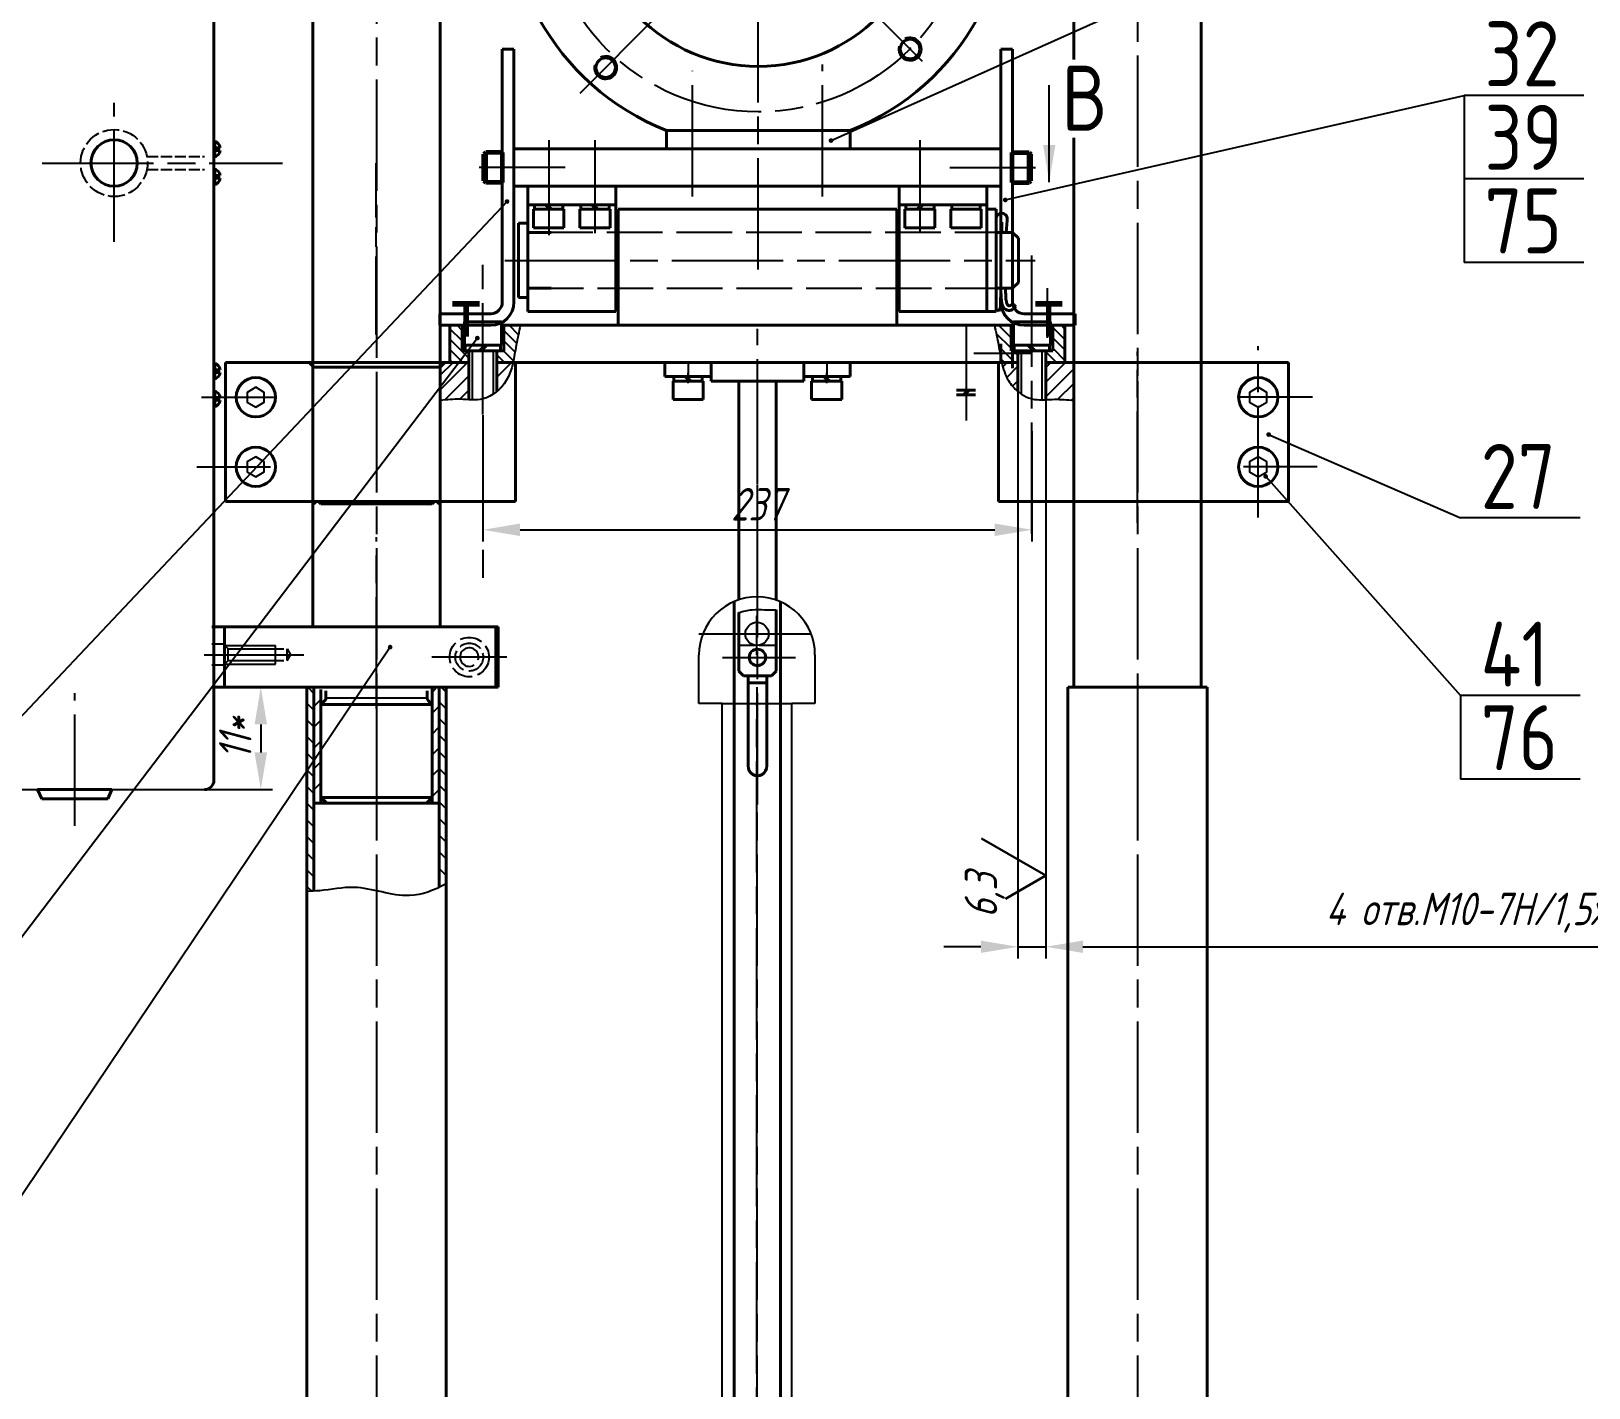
# Model space of a CAD drawing. Header units: millimetres. Extents: x -80 to 1055, y -404 to 589.
# Drawn here: x 580.4 to 748.3, y 294.5 to 440.7 of the extents above; entities that cross this region are included whole.
import ezdxf

# ---------------------------------------------------------------- set-up
doc = ezdxf.new("R2010")
doc.units = ezdxf.units.MM
for name, pattern in [('AM_ISO02W050', [7.5, 6, -1.5]), ('AM_ISO08W050', [18, 12, -1.5, 3, -1.5]), ('CENTER2', [28.575, 19.05, -3.175, 3.175, -3.175]), ('GOST4', [24, 20, -1.5, 1, -1.5])]:
    doc.linetypes.add(name, pattern=pattern)
doc.layers.add('AM_7', color=5, linetype='AM_ISO08W050', lineweight=25)
doc.layers.add('ASHADE', color=7, linetype='Continuous', lineweight=40)
for name, color, linetype in [('RAZM', 5, 'Continuous'), ('TIN', 164, 'Continuous'), ('Пунктир', 1, 'AM_ISO02W050'), ('Слой4', 94, 'CENTER2')]:
    doc.layers.add(name, color=color, linetype=linetype)
doc.styles.add('ROMANC', font='romanc.shx', dxfattribs={"width": 0.75, "oblique": 15})
doc.styles.get("Standard").update_dxf_attribs({"font": 'romanc.shx', "width": 0.8})
doc.dimstyles.new('Standard$0', dxfattribs={"dimscale": 0, "dimtxt": 3.5, "dimasz": 4, "dimexe": 1.25, "dimexo": 0, "dimgap": 1, "dimtad": 1, "dimdec": 1, "dimdsep": 46, "dimlunit": 6, "dimtxsty": 'ROMANC', "dimcen": 2.5, "dimadec": 0, "dimazin": 0, "dimtfac": 1, "dimtdec": 1, "dimtmove": 0, "dimatfit": 0, "dimfxl": 1, "dimtolj": 1, "dimtzin": 0, "dimarcsym": 0})
doc.dimstyles.new('Масш.0.25', dxfattribs={"dimtxt": 3.5, "dimasz": 4, "dimexe": 1.25, "dimexo": 0.0625, "dimgap": 1, "dimtad": 1, "dimdec": 0, "dimlfac": 4, "dimzin": 0, "dimdsep": 46, "dimtxsty": 'ROMANC', "dimcen": -0.09, "dimadec": 0, "dimazin": 0, "dimtfac": 1, "dimtdec": 0, "dimtmove": 0, "dimatfit": 3, "dimfxl": 1, "dimtolj": 1, "dimtzin": 0, "dimarcsym": 0})
doc.dimstyles.new('Масш.0.5', dxfattribs={"dimtxt": 3.5, "dimasz": 4, "dimexe": 1.25, "dimexo": 0.0625, "dimgap": 1, "dimtad": 1, "dimtoh": 1, "dimdec": 0, "dimlfac": 2, "dimzin": 0, "dimdsep": 46, "dimtxsty": 'ROMANC', "dimcen": -0.09, "dimadec": 1, "dimazin": 0, "dimtfac": 1, "dimtdec": 0, "dimtmove": 0, "dimatfit": 3, "dimfxl": 1, "dimtolj": 1, "dimtzin": 0, "dimarcsym": 0})
pattern_1 = [(45, (-23046.2456, 2746.8481), (-1.12253202, 1.12253202), [])]
pattern_2 = [(135, (-15231.95534, -3895.6671), (-0.561266008, -0.561266008), [])]
pattern_3 = [(225, (-15231.9553, -3895.6671), (0.78577241, -0.78577241), [])]

# ---------------------------------------------------------------- blocks, each defined once
blk = doc.blocks.new('*D22')
at = {"layer": 'Defpoints', "color": 0}
for p in [(706.13, 509.01), (765.16, 159.73), (783.53, 159.73)]:
    blk.add_point(p, dxfattribs=at)
at = {"layer": 'TIN', "color": 0, "lineweight": -2}
for p, q in [((706.19, 509.01), (784.78, 509.01)), ((783.53, 505.01), (783.53, 163.73)), ((765.22, 159.73), (784.78, 159.73))]:
    blk.add_line(p, q, dxfattribs=at)
at = {"layer": 'TIN', "color": 0}
for points in [[(782.86, 505.01), (784.19, 505.01), (783.53, 509.01)], [(782.86, 163.73), (784.19, 163.73), (783.53, 159.73)]]:
    blk.add_solid(points, dxfattribs=at)
at = {"layer": 'TIN', "color": 0, "insert": (780.78, 334.37), "char_height": 3.5, "attachment_point": 5, "rotation": 90, "style": 'ROMANC'}
blk.add_mtext('\\A1;1397{\\fTahoma|b0|i0|c0|p32;*}', dxfattribs=at)
blk = doc.blocks.new('*D23')
at = {"layer": 'Defpoints', "color": 0}
for p in [(661.29, 555.64), (801.23, 555.64), (765.16, 159.73)]:
    blk.add_point(p, dxfattribs=at)
at = {"layer": 'TIN', "color": 0, "lineweight": -2}
for p, q in [((661.35, 555.64), (802.48, 555.64)), ((801.23, 163.73), (801.23, 551.64)), ((765.22, 159.73), (802.48, 159.73))]:
    blk.add_line(p, q, dxfattribs=at)
at = {"layer": 'TIN', "color": 0}
for points in [[(800.56, 551.64), (801.89, 551.64), (801.23, 555.64)], [(800.56, 163.73), (801.89, 163.73), (801.23, 159.73)]]:
    blk.add_solid(points, dxfattribs=at)
at = {"layer": 'TIN', "color": 0, "insert": (798.48, 357.68), "char_height": 3.5, "attachment_point": 5, "rotation": 90, "style": 'ROMANC'}
blk.add_mtext('\\A1;1584{\\fTahoma|b0|i0|c0|p32;*}', dxfattribs=at)
blk = doc.blocks.new('*D31')
at = {"layer": 'Defpoints', "color": 0}
for p in [(686.75, 401.88), (689.75, 400.99), (686.75, 342.05)]:
    blk.add_point(p, dxfattribs=at)
at = {"layer": 'TIN', "color": 0, "lineweight": -2}
for p, q in [((686.75, 401.82), (686.75, 340.8)), ((689.75, 400.93), (689.75, 340.8)), ((682.75, 342.05), (678.75, 342.05)), ((686.75, 342.05), (689.75, 342.05)), ((693.75, 342.05), (762.8, 342.05))]:
    blk.add_line(p, q, dxfattribs=at)
at = {"layer": 'TIN', "color": 0}
for points in [[(682.75, 342.72), (682.75, 341.39), (686.75, 342.05)], [(693.75, 342.72), (693.75, 341.39), (689.75, 342.05)]]:
    blk.add_solid(points, dxfattribs=at)
at = {"layer": 'TIN', "color": 0, "insert": (737.76, 345.72), "char_height": 3.5, "attachment_point": 5, "style": 'ROMANC'}
blk.add_mtext('\\A1;4 отв.М10-7Н/1,5х45%%d', dxfattribs=at)
blk = doc.blocks.new('*D374')
at = {"layer": 'Defpoints', "color": 0}
for p in [(600.08, 370.01), (597.86, 358.99), (605.14, 358.99)]:
    blk.add_point(p, dxfattribs=at)
at = {"layer": 'TIN', "color": 0, "lineweight": -2}
for p, q in [((600.08, 370.01), (606.39, 370.01)), ((605.14, 366.01), (605.14, 362.99)), ((597.86, 358.99), (606.39, 358.99))]:
    blk.add_line(p, q, dxfattribs=at)
at = {"layer": 'TIN', "color": 0}
for points in [[(604.47, 366.01), (605.81, 366.01), (605.14, 370.01)], [(604.47, 362.99), (605.81, 362.99), (605.14, 358.99)]]:
    blk.add_solid(points, dxfattribs=at)
at = {"layer": 'TIN', "color": 0, "insert": (602.39, 364.5), "char_height": 3.5, "attachment_point": 5, "rotation": 90, "style": 'ROMANC'}
blk.add_mtext('\\A1;11*', dxfattribs=at)
blk = doc.blocks.new('*D449')
at = {"layer": 'Defpoints', "color": 0}
for p in [(629.08, 399.39), (688.25, 397.68), (688.25, 386.98)]:
    blk.add_point(p, dxfattribs=at)
at = {"layer": 'TIN', "color": 0, "lineweight": -2}
for p, q in [((629.08, 399.33), (629.08, 385.73)), ((688.25, 397.62), (688.25, 385.73)), ((633.08, 386.98), (684.25, 386.98))]:
    blk.add_line(p, q, dxfattribs=at)
at = {"layer": 'TIN', "color": 0}
for points in [[(633.08, 387.65), (633.08, 386.31), (629.08, 386.98)], [(684.25, 387.65), (684.25, 386.31), (688.25, 386.98)]]:
    blk.add_solid(points, dxfattribs=at)
at = {"layer": 'TIN', "color": 0, "insert": (658.67, 389.73), "char_height": 3.5, "attachment_point": 5, "style": 'ROMANC'}
blk.add_mtext('\\A1;237', dxfattribs=at)

msp = doc.modelspace()

# ---------------------------------------------------------------- hatches: boundary and pattern name
at = {"layer": 'TIN'}
h = msp.add_hatch(dxfattribs=at)
h.set_pattern_fill('ANSI31', color=256, scale=0.25, angle=90, style=0)
h.set_pattern_definition(pattern_2)
edge = h.paths.add_edge_path()
edge.add_line((633.12, 409.01), (631.33, 409.01))
edge.add_line((631.33, 409.01), (631.33, 406.26))
edge.add_line((631.33, 406.26), (630.58, 406.26))
edge.add_line((630.58, 406.26), (630.58, 405.01))
edge.add_line((630.58, 405.01), (632.33, 405.01))
edge.add_spline(control_points=[(632.33, 405.01), (632.47, 405.63), (632.66, 406.99), (632.96, 408.31), (633.12, 409.01)], knot_values=[0, 0, 0, 0, 1.881384, 4.057569, 4.057569, 4.057569, 4.057569], degree=3, periodic=0)
h.paths.add_polyline_path([(626.83, 409.01), (625.53, 409.01), (625.53, 405.01), (627.58, 405.01), (627.58, 406.26), (627.18, 406.26), (626.83, 406.26)])
h = msp.add_hatch(dxfattribs=at)
h.set_pattern_fill('ANSI31', color=256, scale=0.25, angle=90, style=0)
h.set_pattern_definition(pattern_2)
edge = h.paths.add_edge_path()
edge.add_line((686, 409.01), (684.21, 409.01))
edge.add_spline(control_points=[(684.21, 409.01), (684.37, 408.31), (684.67, 406.99), (684.86, 405.63), (685, 405.01)], knot_values=[0, 0, 0, 0, 2.176185, 4.057569, 4.057569, 4.057569, 4.057569], degree=3, periodic=0)
edge.add_line((685, 405.01), (686.75, 405.01))
edge.add_line((686.75, 405.01), (686.75, 406.26))
edge.add_line((686.75, 406.26), (686, 406.26))
edge.add_line((686, 406.26), (686, 409.01))
h.paths.add_polyline_path([(691.8, 409.01), (690.5, 409.01), (690.5, 406.26), (689.75, 406.26), (689.75, 405.01), (691.8, 405.01)])
h = msp.add_hatch(dxfattribs=at)
h.set_pattern_fill('ANSI31', color=256, scale=0.35, angle=180, style=0)
h.set_pattern_definition(pattern_3)
edge = h.paths.add_edge_path()
edge.add_line((627.58, 405.01), (624.99, 405.01))
edge.add_line((624.99, 405.01), (624.49, 404.51))
edge.add_line((624.49, 404.51), (624.49, 400.92))
edge.add_spline(control_points=[(624.49, 400.92), (625.2, 400.99), (626.23, 401.08), (627.27, 401.01), (627.58, 400.99)], knot_values=[10.852751, 10.852751, 10.852751, 10.852751, 13.019659, 13.941906, 13.941906, 13.941906, 13.941906], degree=3, periodic=0)
edge.add_line((627.58, 400.99), (627.58, 405.01))
edge = h.paths.add_edge_path()
edge.add_spline(control_points=[(630.58, 401.88), (630.99, 402.21), (631.82, 403.18), (632.18, 404.33), (632.33, 405.01)], knot_values=[4.057569, 4.057569, 4.057569, 4.057569, 5.569463, 7.65748, 7.65748, 7.65748, 7.65748], degree=3, periodic=0)
edge.add_line((632.33, 405.01), (630.58, 405.01))
edge.add_line((630.58, 405.01), (630.58, 401.88))
h = msp.add_hatch(dxfattribs=at)
h.set_pattern_fill('ANSI31', color=256, scale=0.35, angle=180, style=0)
h.set_pattern_definition(pattern_3)
edge = h.paths.add_edge_path()
edge.add_line((686.75, 405.01), (685, 405.01))
edge.add_spline(control_points=[(685, 405.01), (685.15, 404.33), (685.52, 403.18), (686.35, 402.21), (686.75, 401.88)], knot_values=[4.057569, 4.057569, 4.057569, 4.057569, 6.145586, 7.65748, 7.65748, 7.65748, 7.65748], degree=3, periodic=0)
edge.add_line((686.75, 401.88), (686.75, 405.01))
edge = h.paths.add_edge_path()
edge.add_line((692.76, 405.01), (689.75, 405.01))
edge.add_line((689.75, 405.01), (689.75, 400.99))
edge.add_spline(control_points=[(689.75, 400.99), (690.06, 401.01), (691.08, 401.08), (692.07, 400.99), (692.76, 400.93)], knot_values=[10.852751, 10.852751, 10.852751, 10.852751, 11.774998, 13.850592, 13.850592, 13.850592, 13.850592], degree=3, periodic=0)
edge.add_line((692.76, 400.93), (692.76, 405.01))
h = msp.add_hatch(dxfattribs=at)
h.set_pattern_fill('ANSI31', color=256, scale=0.4, angle=90, style=0)
h.set_pattern_definition([(135, (-23046.2456, 2746.8481), (-0.89802561, -0.89802561), [])])
edge = h.paths.add_edge_path()
edge.add_line((625.11, 370.01), (624.36, 370.01))
edge.add_line((624.36, 370.01), (624.36, 357.45))
edge.add_line((624.36, 357.45), (624.36, 348.44))
edge.add_spline(control_points=[(624.36, 348.44), (624.61, 348.57), (624.86, 348.7), (625.11, 348.83)], knot_values=[2.779792, 2.779792, 2.779792, 2.779792, 3.61055, 3.61055, 3.61055, 3.61055], degree=3, periodic=0)
edge.add_line((625.11, 348.83), (625.11, 370.01))
edge = h.paths.add_edge_path()
edge.add_line((610.87, 370.01), (610.11, 370.01))
edge.add_line((610.11, 370.01), (610.11, 348.02))
edge.add_spline(control_points=[(610.11, 348.02), (610.36, 348.03), (610.61, 348.03), (610.87, 348.05)], knot_values=[17.413901, 17.413901, 17.413901, 17.413901, 18.16991, 18.16991, 18.16991, 18.16991], degree=3, periodic=0)
edge.add_line((610.87, 348.05), (610.87, 370.01))
h = msp.add_hatch(dxfattribs=at)
h.set_pattern_fill('ANSI31', color=256, scale=0.5, style=0)
h.set_pattern_definition(pattern_1)
h.paths.add_polyline_path([(624.36, 369.52), (623.87, 370.01), (623.6, 370.01), (623.6, 357.51), (624.36, 357.51)])
h.paths.add_polyline_path([(611.62, 370.01), (611.36, 370.01), (610.87, 369.52), (610.87, 357.51), (611.62, 357.51)])
h = msp.add_hatch(dxfattribs=at)
h.set_pattern_fill('ANSI31', color=256, scale=0.5, style=0)
h.set_pattern_definition(pattern_1)
h.paths.add_polyline_path([(624.36, 369.52), (623.87, 370.01), (623.6, 370.01), (623.6, 357.51), (624.36, 357.51)])
h.paths.add_polyline_path([(611.62, 370.01), (611.36, 370.01), (610.87, 369.52), (610.87, 357.51), (611.62, 357.51)])

# ---------------------------------------------------------------- linework, layer by layer
msp.add_line((523.58, 358.99), (599.08, 358.99))
at = {"layer": 'AM_7'}
for p, q in [((699.63, 510.07), (699.63, 403)), ((617.61, 507.51), (617.61, 403)), ((658.76, 415.02), (658.76, 482.13)), ((639.57, 434.04), (675.72, 470.19)), ((656.29, 457.61), (676.44, 437.46)), ((665.67, 422.89), (665.67, 437.11)), ((651.67, 422.89), (651.67, 436.44)), ((589.33, 418.02), (589.33, 432.98)), ((636.17, 428.95), (636.17, 418.74)), ((641.16, 428.95), (641.16, 418.93)), ((676.18, 428.95), (676.18, 418.93)), ((581.59, 426.5), (607.47, 426.5)), ((688.25, 386.54), (688.25, 417.65)), ((629.08, 399.39), (629.08, 415.53)), ((631.44, 416.01), (688.6, 416.01)), ((684.91, 411.85), (684.91, 414.44)), ((689.91, 413), (689.91, 407.66)), ((658.67, 357.37), (658.67, 408.65)), ((681.16, 408.95), (681.16, 407.01)), ((681.16, 407.01), (681.16, 405.01)), ((712.65, 388.32), (712.65, 406.77)), ((651.2, 405.01), (651.2, 403.01)), ((666.14, 405.01), (666.14, 403.01)), ((681.16, 405.01), (681.16, 398.74)), ((699.63, 387.72), (699.63, 406.17)), ((617.61, 403), (617.61, 355.48)), ((699.63, 403), (699.63, 355.48)), ((598.75, 401.26), (606.83, 401.26)), ((658.67, 378.43), (658.67, 399.62)), ((718.49, 401.26), (710.41, 401.26)), ((629.08, 398.31), (629.08, 380.96)), ((598.25, 393.76), (606.17, 393.76)), ((718.99, 393.76), (711.07, 393.76)), ((617.61, 367.72), (617.61, 386.17)), ((658.62, 373.51), (658.62, 377.72)), ((652.37, 375.76), (664.87, 375.76)), ((599.02, 373.51), (609.79, 373.51)), ((631.64, 373.26), (623.56, 373.26)), ((654.92, 373.23), (662.78, 373.23)), ((585.08, 355.09), (585.08, 369.39)), ((617.61, 370.01), (617.61, 188.87)), ((658.62, 370.01), (658.62, 282.58)), ((699.63, 370.01), (699.63, 189.2)), ((658.62, 242.06), (658.62, 368.26))]:
    msp.add_line(p, q, dxfattribs=at)
at = {"layer": 'AM_7', "ltscale": 0.7}
msp.add_line((617.58, 408.02), (617.58, 426.48), dxfattribs=at)
at = {"layer": 'AM_7'}
msp.add_circle((658.76, 455.13), 23.12, dxfattribs=at)
at = {"layer": 'ASHADE'}
for p, q in [((600.08, 359.99), (600.08, 550.49)), ((692.76, 437.67), (692.76, 507.14)), ((624.49, 506.89), (624.49, 405.01)), ((706.51, 506.89), (706.51, 370.01)), ((610.74, 405.01), (610.74, 505.01)), ((631.17, 438.77), (631.17, 427.64)), ((632.42, 438.77), (631.17, 438.77)), ((632.42, 438.77), (632.42, 427.01)), ((684.91, 438.77), (686.16, 438.77)), ((684.91, 438.77), (684.91, 425.01)), ((686.16, 438.77), (686.16, 427.64)), ((648.88, 430.01), (668.65, 430.01)), ((648.88, 430.01), (648.88, 428.01)), ((668.65, 430.01), (668.65, 428.01)), ((600.19, 428.83), (600.19, 428)), ((600.28, 428), (600.28, 428.15)), ((600.28, 428.15), (600.77, 428.15)), ((692.76, 370.01), (692.76, 429.23)), ((600.19, 428), (600.19, 427.17)), ((600.28, 427.98), (600.28, 428)), ((600.28, 427.85), (600.28, 427.98)), ((600.77, 427.85), (600.28, 427.85)), ((632.42, 428.01), (632.42, 424.01)), ((632.42, 428.01), (684.91, 428.01)), ((684.91, 428.01), (684.91, 427.01)), ((600.19, 425), (600.19, 425.83)), ((600.19, 424.17), (600.19, 425)), ((600.28, 425.15), (600.28, 425.03)), ((600.77, 425.15), (600.28, 425.15)), ((600.28, 425.03), (600.28, 425)), ((600.28, 425), (600.28, 424.85)), ((600.28, 424.85), (600.77, 424.85)), ((632.42, 425.01), (632.42, 411.51)), ((684.91, 425.01), (684.91, 424.01)), ((684.91, 425.01), (684.91, 411.51)), ((692.76, 405.01), (692.76, 425.78)), ((631.17, 424.39), (631.17, 411.51)), ((632.42, 424.01), (684.91, 424.01)), ((633.92, 424.01), (633.92, 410.51)), ((643.41, 424.01), (643.41, 410.51)), ((673.93, 424.01), (673.93, 410.51)), ((683.41, 424.01), (683.41, 410.51)), ((686.16, 424.39), (686.16, 411.51)), ((633.92, 422.01), (643.41, 422.01)), ((634.55, 421.51), (637.8, 421.51)), ((634.55, 419.51), (634.55, 421.51)), ((634.65, 421.51), (634.65, 422.01)), ((634.65, 422.01), (635.15, 422.01)), ((635.15, 421.51), (634.65, 421.51)), ((635.15, 422.01), (636.17, 422.01)), ((636.17, 421.51), (635.15, 421.51)), ((636.34, 421.51), (635.84, 422.01)), ((636.46, 421.51), (635.96, 422.01)), ((637.2, 422.01), (636.17, 422.01)), ((636.17, 421.51), (637.2, 421.51)), ((637.7, 422.01), (637.2, 422.01)), ((637.2, 421.51), (637.7, 421.51)), ((637.7, 421.51), (637.7, 422.01)), ((637.8, 421.51), (637.8, 419.51)), ((639.53, 419.51), (639.53, 421.51)), ((639.53, 421.51), (642.78, 421.51)), ((639.63, 422.01), (640.13, 422.01)), ((639.63, 421.51), (639.63, 422.01)), ((640.13, 421.51), (639.63, 421.51)), ((640.13, 422.01), (641.16, 422.01)), ((641.16, 421.51), (640.13, 421.51)), ((641.33, 421.51), (640.83, 422.01)), ((641.45, 421.51), (640.95, 422.01)), ((642.18, 422.01), (641.16, 422.01)), ((641.16, 421.51), (642.18, 421.51)), ((642.68, 422.01), (642.18, 422.01)), ((642.18, 421.51), (642.68, 421.51)), ((642.68, 421.51), (642.68, 422.01)), ((642.78, 421.51), (642.78, 419.51)), ((643.66, 421.51), (673.68, 421.51)), ((643.66, 421.51), (643.66, 409.01)), ((673.68, 421.51), (673.68, 409.01)), ((683.41, 422.01), (673.93, 422.01)), ((677.8, 421.51), (674.55, 421.51)), ((674.55, 421.51), (674.55, 419.51)), ((674.65, 421.51), (674.65, 422.01)), ((674.65, 422.01), (675.15, 422.01)), ((675.15, 421.51), (674.65, 421.51)), ((675.15, 422.01), (676.18, 422.01)), ((676.18, 421.51), (675.15, 421.51)), ((675.89, 421.51), (676.39, 422.01)), ((676.01, 421.51), (676.51, 422.01)), ((677.2, 422.01), (676.18, 422.01)), ((676.18, 421.51), (677.2, 421.51)), ((677.7, 422.01), (677.2, 422.01)), ((677.2, 421.51), (677.7, 421.51)), ((677.7, 421.51), (677.7, 422.01)), ((677.8, 419.51), (677.8, 421.51)), ((679.53, 421.51), (679.53, 419.51)), ((682.78, 421.51), (679.53, 421.51)), ((679.63, 422.01), (680.13, 422.01)), ((679.63, 421.51), (679.63, 422.01)), ((680.13, 421.51), (679.63, 421.51)), ((682.68, 422.01), (682.18, 422.01)), ((682.18, 421.51), (682.68, 421.51)), ((682.68, 421.51), (682.68, 422.01)), ((682.78, 419.51), (682.78, 421.51)), ((683.41, 421.51), (684.41, 421.51)), ((683.41, 416.01), (683.41, 421.51)), ((684.41, 421.51), (684.41, 410.51)), ((632.92, 420.01), (632.92, 415.51)), ((633.92, 420.01), (632.92, 420.01)), ((633.92, 420.01), (633.92, 415.51)), ((685, 419.01), (685, 420.11)), ((685.58, 420.32), (685.47, 419.01)), ((685.58, 420.59), (685.58, 420.32)), ((636.42, 419.01), (633.92, 419.01)), ((637.8, 419.51), (634.55, 419.51)), ((642.78, 419.51), (639.53, 419.51)), ((674.55, 419.51), (677.8, 419.51)), ((679.53, 419.51), (682.78, 419.51)), ((684.3, 419.01), (686.17, 419.01)), ((686.17, 419.01), (686.8, 418.39)), ((686.17, 413.01), (686.17, 419.01)), ((686.8, 413.64), (686.8, 418.39)), ((632.92, 412.01), (632.92, 416.01)), ((633.92, 412.01), (633.92, 416.01)), ((686.17, 413.01), (686.8, 413.64)), ((633.92, 412.01), (632.92, 412.01)), ((633.92, 413.01), (636.42, 413.01)), ((684.3, 413.01), (686.17, 413.01)), ((686.17, 411.36), (686.53, 411.01)), ((610.74, 376.51), (610.74, 410.31)), ((629.92, 410.26), (624.42, 410.26)), ((624.42, 410.26), (624.42, 409.01)), ((624.49, 410.31), (624.49, 376.51)), ((633.92, 410.51), (643.41, 410.51)), ((683.41, 410.51), (673.93, 410.51)), ((684.41, 410.51), (683.41, 410.51)), ((684.69, 410.53), (684.41, 410.73)), ((687.41, 410.26), (692.91, 410.26)), ((692.91, 410.26), (692.91, 409.01)), ((629.92, 409.01), (624.42, 409.01)), ((625.53, 405.01), (625.53, 409.01)), ((625.53, 409.01), (627.08, 409.01)), ((625.53, 409.01), (627.08, 409.01)), ((625.53, 409.01), (625.53, 405.01)), ((631.08, 409.39), (627.08, 409.39)), ((627.08, 406.89), (627.08, 409.39)), ((631.08, 409.39), (631.08, 406.89)), ((631.08, 409.01), (686.25, 409.01)), ((631.08, 409.01), (686.25, 409.01)), ((690.16, 409.39), (686.25, 409.39)), ((686.25, 409.39), (686.25, 406.89)), ((686.25, 409.39), (690.25, 409.39)), ((687.41, 409.01), (692.91, 409.01)), ((690.25, 406.89), (690.25, 409.39)), ((690.25, 409.01), (691.8, 409.01)), ((690.25, 409.01), (691.8, 409.01)), ((691.8, 405.01), (691.8, 409.01)), ((691.8, 409.01), (691.8, 405.01)), ((631.08, 406.89), (627.08, 406.89)), ((627.81, 406.89), (627.18, 406.89)), ((627.18, 406.89), (627.18, 406.26)), ((629.08, 406.89), (627.81, 406.89)), ((629.33, 406.89), (628.71, 406.26)), ((629.51, 406.89), (628.89, 406.26)), ((629.08, 406.89), (630.36, 406.89)), ((630.36, 406.89), (630.98, 406.89)), ((630.98, 406.89), (630.98, 406.26)), ((684.91, 407.01), (684.91, 405.01)), ((684.91, 407.01), (684.91, 405.01)), ((686.16, 407.64), (686.16, 404.39)), ((686.25, 406.89), (690.25, 406.89)), ((686.97, 406.89), (686.35, 406.89)), ((686.35, 406.89), (686.35, 406.26)), ((688.25, 406.89), (686.97, 406.89)), ((687.82, 406.89), (688.45, 406.26)), ((688, 406.89), (688.62, 406.26)), ((688.25, 406.89), (689.52, 406.89)), ((689.52, 406.89), (690.15, 406.89)), ((690.15, 406.89), (690.15, 406.26)), ((600.19, 404.9), (600.19, 404.08)), ((601.34, 405.01), (601.34, 390.01)), ((627.58, 405.01), (601.34, 405.01)), ((610.84, 404.51), (610.34, 405.01)), ((610.74, 385.01), (610.74, 405.78)), ((624.49, 404.51), (624.99, 405.01)), ((625.53, 405.01), (627.58, 405.01)), ((625.53, 405.01), (627.58, 405.01)), ((627.18, 406.26), (627.81, 406.26)), ((627.58, 400.99), (627.58, 404.99)), ((627.81, 406.26), (629.08, 406.26)), ((630.98, 406.26), (629.08, 406.26)), ((630.36, 406.26), (629.08, 406.26)), ((630.98, 406.26), (630.36, 406.26)), ((632.59, 405.01), (630.58, 405.01)), ((630.58, 405.01), (686.75, 405.01)), ((630.58, 405.01), (686.75, 405.01)), ((630.58, 401.88), (630.58, 404.99)), ((632.59, 405.01), (632.59, 390.01)), ((648.67, 405.01), (648.67, 403.51)), ((653.67, 403.01), (653.67, 405.01)), ((662.67, 405.01), (666.9, 405.01)), ((663.67, 403.01), (663.67, 405.01)), ((668.67, 405.01), (667.14, 405.01)), ((668.67, 405.01), (668.67, 403.51)), ((684.66, 405.01), (686.75, 405.01)), ((684.66, 405.01), (684.66, 390.01)), ((686.35, 406.26), (688.25, 406.26)), ((686.35, 406.26), (686.97, 406.26)), ((686.75, 401.88), (686.75, 405.01)), ((686.97, 406.26), (688.25, 406.26)), ((689.52, 406.26), (688.25, 406.26)), ((690.15, 406.26), (689.52, 406.26)), ((689.75, 400.99), (689.75, 406.26)), ((689.75, 405.01), (691.8, 405.01)), ((689.75, 405.01), (691.8, 405.01)), ((689.75, 405.01), (715.9, 405.01)), ((715.9, 405.01), (715.9, 390.01)), ((600.19, 404.08), (600.19, 403.25)), ((600.28, 404.23), (600.77, 404.23)), ((600.28, 404.08), (600.28, 404.23)), ((600.28, 404.05), (600.28, 404.08)), ((600.28, 403.93), (600.28, 404.05)), ((600.77, 403.93), (600.28, 403.93)), ((624.49, 404.51), (610.84, 404.51)), ((653.67, 403.51), (648.67, 403.51)), ((649.57, 401.01), (649.57, 403.01)), ((649.57, 403.01), (652.82, 403.01)), ((649.67, 403.51), (650.17, 403.51)), ((649.67, 403.01), (649.67, 403.51)), ((650.17, 403.01), (649.67, 403.01)), ((650.17, 403.51), (651.2, 403.51)), ((651.2, 403.01), (650.17, 403.01)), ((651.37, 403.01), (650.87, 403.51)), ((651.49, 403.01), (650.99, 403.51)), ((652.22, 403.51), (651.2, 403.51)), ((651.2, 403.01), (652.22, 403.01)), ((652.72, 403.51), (652.22, 403.51)), ((652.22, 403.01), (652.72, 403.01)), ((652.72, 403.01), (652.72, 403.51)), ((652.82, 403.01), (652.82, 401.01)), ((663.67, 403.01), (653.67, 403.01)), ((656.67, 403.01), (656.67, 379.45)), ((660.67, 403.01), (660.67, 379.42)), ((660.67, 403.01), (663.67, 403.01)), ((663.67, 403.01), (660.67, 403.01)), ((668.67, 403.51), (663.67, 403.51)), ((664.51, 401.01), (664.51, 403.01)), ((664.51, 403.01), (667.76, 403.01)), ((664.61, 403.01), (664.61, 403.51)), ((664.61, 403.51), (665.11, 403.51)), ((665.11, 403.01), (664.61, 403.01)), ((665.11, 403.51), (666.14, 403.51)), ((666.14, 403.01), (665.11, 403.01)), ((666.31, 403.01), (665.81, 403.51)), ((666.43, 403.01), (665.93, 403.51)), ((667.16, 403.51), (666.14, 403.51)), ((666.14, 403.01), (667.16, 403.01)), ((667.66, 403.51), (667.16, 403.51)), ((667.16, 403.01), (667.66, 403.01)), ((667.66, 403.01), (667.66, 403.51)), ((667.76, 403.01), (667.76, 401.01)), ((600.19, 401.08), (600.19, 401.9)), ((624.49, 402.46), (624.49, 380.92)), ((680.13, 402.01), (681.16, 402.01)), ((681.16, 401.51), (680.13, 401.51)), ((680.87, 401.51), (681.37, 402.01)), ((680.99, 401.51), (681.49, 402.01)), ((682.18, 402.01), (681.16, 402.01)), ((681.16, 401.51), (682.18, 401.51)), ((706.51, 402.46), (706.51, 385.01)), ((600.19, 400.25), (600.19, 401.08)), ((600.77, 401.23), (600.28, 401.23)), ((600.28, 401.23), (600.28, 401.1)), ((600.28, 401.1), (600.28, 401.08)), ((600.28, 401.08), (600.28, 400.93)), ((600.28, 400.93), (600.77, 400.93)), ((652.82, 401.01), (649.57, 401.01)), ((667.76, 401.01), (664.51, 401.01)), ((632.59, 390.01), (601.34, 390.01)), ((625.11, 390.01), (610.11, 390.01)), ((610.74, 390.01), (624.49, 390.01)), ((611.12, 390.01), (610.87, 389.76)), ((611.62, 389.76), (611.37, 390.01)), ((611.62, 389.76), (623.6, 389.76)), ((623.6, 389.76), (623.85, 390.01)), ((624.11, 390.01), (624.36, 389.76)), ((684.66, 390.01), (715.9, 390.01)), ((707.13, 390.01), (692.13, 390.01)), ((692.76, 390.01), (706.51, 390.01)), ((656.17, 284.07), (656.17, 379.26)), ((656.67, 378.07), (656.67, 371.73)), ((660.67, 378.37), (660.67, 371.73)), ((661.17, 284.07), (661.17, 379.22)), ((599.86, 376.51), (630.73, 376.51)), ((601.24, 376.51), (601.24, 370.01)), ((630.48, 370.01), (630.48, 376.51)), ((630.73, 370.01), (630.73, 376.51)), ((656.67, 371.73), (657.17, 371.23)), ((660.17, 371.23), (657.17, 371.23)), ((657.67, 371.23), (657.67, 370.49)), ((660.17, 371.23), (659.42, 371.23)), ((659.67, 371.23), (659.67, 370.49)), ((660.67, 371.73), (660.17, 371.23)), ((599.86, 370.01), (630.73, 370.01)), ((599.86, 370.01), (630.73, 370.01)), ((610.11, 197.76), (610.11, 370.01)), ((610.11, 329.06), (610.11, 370.01)), ((610.87, 348.05), (610.87, 370.01)), ((611.62, 357.51), (611.62, 369.76)), ((611.62, 357.51), (611.62, 369.76)), ((612.16, 368.84), (612.16, 369.64)), ((612.16, 368.84), (612.16, 369.64)), ((623.06, 368.84), (623.06, 369.64)), ((623.06, 368.84), (623.06, 369.64)), ((623.6, 357.51), (623.6, 370.01)), ((623.6, 357.51), (623.6, 370.01)), ((624.36, 348.44), (624.36, 370.01)), ((625.11, 197.76), (625.11, 370.01)), ((625.11, 329.79), (625.11, 370.01)), ((657.67, 370.49), (659.67, 370.49)), ((657.67, 370.49), (657.67, 361.43)), ((659.29, 370.49), (659.67, 370.49)), ((659.67, 370.49), (659.67, 361.53)), ((692.13, 329.06), (692.13, 370.01)), ((692.13, 197.76), (692.13, 370.01)), ((692.13, 370.01), (707.13, 370.01)), ((707.13, 329.79), (707.13, 370.01)), ((707.13, 197.76), (707.13, 370.01)), ((611.61, 368.14), (612.05, 368.58)), ((611.61, 368.14), (612.05, 368.58)), ((611.61, 358.14), (611.61, 368.14)), ((611.61, 368.14), (623.61, 368.14)), ((611.61, 368.14), (623.61, 368.14)), ((611.61, 358.14), (611.61, 368.14)), ((623.61, 368.14), (623.17, 368.58)), ((623.61, 368.14), (623.17, 368.58)), ((623.61, 358.14), (623.61, 368.14)), ((623.61, 358.14), (623.61, 368.14)), ((585.08, 358.99), (581.08, 358.99)), ((581.08, 358.99), (581.53, 357.99)), ((581.53, 357.99), (585.08, 357.99)), ((585.08, 358.99), (589.08, 358.99)), ((588.64, 357.99), (585.08, 357.99)), ((589.08, 358.99), (588.64, 357.99)), ((611.61, 358.14), (612.24, 357.51)), ((611.61, 358.14), (623.61, 358.14)), ((611.61, 358.14), (623.61, 358.14)), ((611.61, 358.14), (612.24, 357.51)), ((623.61, 358.14), (622.99, 357.51)), ((623.61, 358.14), (622.99, 357.51)), ((624.36, 357.51), (610.87, 357.51)), ((624.36, 357.51), (610.87, 357.51)), ((623.49, 357.51), (612.24, 357.51)), ((623.49, 357.51), (612.24, 357.51))]:
    msp.add_line(p, q, dxfattribs=at)
at = {"layer": 'ASHADE', "ltscale": 0.3}
for p, q in [((626.83, 406.26), (626.83, 409.01)), ((631.33, 406.26), (631.33, 409.01)), ((686, 406.26), (686, 409.01)), ((690.5, 406.26), (690.5, 409.01)), ((626.83, 406.26), (629.08, 406.26)), ((627.58, 405.01), (627.58, 406.26)), ((631.33, 406.26), (629.08, 406.26)), ((630.58, 405.01), (630.58, 406.26)), ((686, 406.26), (688.25, 406.26)), ((686.75, 405.01), (686.75, 406.26)), ((690.5, 406.26), (688.25, 406.26))]:
    msp.add_line(p, q, dxfattribs=at)
at = {"layer": 'ASHADE'}
for centre, radius in [((658.76, 455.13), 18.22), ((675.12, 438.78), 1.05), ((642.31, 436.78), 1.05), ((589.33, 426.5), 2.5), ((658.67, 373.23), 0.887)]:
    msp.add_circle(centre, radius, dxfattribs=at)
at = {"layer": 'ASHADE', "ltscale": 0.4}
for centre in [(604.6, 401.26), (712.65, 401.26), (604.6, 393.76), (712.65, 393.76)]:
    msp.add_circle(centre, 2.12, dxfattribs=at)
at = {"layer": 'ASHADE'}
for centre, radius, start, end in [((658.76, 455.13), 27, 291.4784, 248.5216), ((599.91, 428), 0.875, 9.8709, 78.463), ((599.91, 428), 0.875, 281.537, 350.1291), ((599.91, 425), 0.875, 9.8709, 78.463), ((599.91, 425), 0.875, 281.537, 350.1291), ((684.99, 420.51), 0.592, 8.3114, 171.6886), ((629.92, 411.51), 1.25, 270, 0), ((629.92, 411.51), 2.5, 270, 0), ((687.41, 411.51), 2.5, 180, 270), ((687.41, 411.51), 1.25, 180, 270), ((599.91, 404.08), 0.875, 9.8709, 78.463), ((599.91, 404.08), 0.875, 281.537, 350.1291), ((599.91, 401.08), 0.875, 9.8709, 78.463), ((599.91, 401.08), 0.875, 281.537, 350.1291), ((611.79, 389.64), 0.375, 0, 90), ((623.44, 389.64), 0.375, 90, 180), ((611.79, 368.84), 0.375, 315, 0), ((611.79, 368.84), 0.375, 315, 0), ((623.44, 368.84), 0.375, 180, 225), ((623.44, 368.84), 0.375, 180, 225), ((658.67, 361.48), 1, 177.1753, 2.9281), ((599.08, 359.99), 1, 270, 0)]:
    msp.add_arc(centre, radius, start, end, dxfattribs=at)
for points, knots in [([(684.91, 412.51), (684.89, 412.24), (684.87, 411.78), (684.88, 411), (684.8, 410.72), (684.69, 410.53)], [0, 0, 0, 0, 1.612713, 2.798697, 3.763709, 3.763709, 3.763709, 3.763709]), ([(685.41, 413.01), (685.42, 412.35), (685.46, 412.17), (685.44, 411.9), (685.46, 411.79), (685.49, 411.61), (685.51, 411.53), (685.53, 411.41), (685.54, 411.37), (685.56, 411.32), (685.57, 411.3), (685.6, 411.26), (685.61, 411.23), (685.65, 411.19), (685.68, 411.16), (685.71, 411.14), (685.73, 411.13), (685.75, 411.12), (685.75, 411.12), (685.78, 411.12), (685.79, 411.12), (685.83, 411.12), (685.86, 411.12), (685.91, 411.14), (685.92, 411.14), (685.95, 411.16), (685.97, 411.17), (686.04, 411.23), (686.1, 411.28), (686.17, 411.36)], [0, 0, 0, 0, 1.01874, 1.01874, 1.650681, 1.650681, 2.282621, 2.282621, 2.701987, 2.701987, 3.000223, 3.000223, 3.298459, 3.298459, 3.763794, 3.763794, 4.078176, 4.078176, 4.354002, 4.354002, 4.629827, 4.629827, 5.054757, 5.054757, 5.352915, 5.352915, 5.651072, 5.651072, 6.267166, 6.267166, 6.267166, 6.267166])]:
    msp.add_open_spline(points, degree=3, knots=knots, dxfattribs=at)
msp.add_spline([(684.91, 412.51), (684.97, 411.71), (685.1, 411.13), (685.59, 410.65), (686.17, 410.71), (686.53, 411.01)], degree=3, dxfattribs=at)
at = {"layer": 'RAZM'}
for p, q in [((658.62, 379.76), (658.62, 379.76)), ((652.37, 368.26), (652.37, 373.51)), ((664.87, 373.51), (664.87, 368.26)), ((625.11, 370.01), (610.11, 370.01)), ((625.11, 370.01), (610.11, 370.01)), ((654.87, 368.26), (652.37, 368.26)), ((654.87, 368.26), (662.37, 368.26)), ((654.87, 284.07), (654.87, 368.26)), ((664.87, 368.26), (662.37, 368.26)), ((662.37, 284.07), (662.37, 368.26))]:
    msp.add_line(p, q, dxfattribs=at)
at = {"layer": 'RAZM', "lineweight": 30}
for p, q in [((689.75, 349.72), (682.82, 353.72)), ((685.42, 347.22), (689.75, 349.72))]:
    msp.add_line(p, q, dxfattribs=at)
at = {"layer": 'RAZM'}
msp.add_circle((658.62, 375.76), 1.25, dxfattribs=at)
for start, end in [(89.5843, 180), (0, 89.5843)]:
    msp.add_arc((658.62, 373.51), 6.25, start, end, dxfattribs=at)
at = {"layer": 'TIN'}
for p, q in [((734.86, 433.79), (734.86, 424.79)), ((747.75, 433.79), (734.86, 433.79)), ((734.86, 424.79), (734.86, 415.79)), ((747.75, 424.79), (734.86, 424.79)), ((747.75, 415.79), (734.86, 415.79)), ((627.96, 400.98), (627.96, 406.26)), ((630.21, 401.6), (630.21, 406.26)), ((681.98, 406.01), (688.14, 406.01)), ((687.13, 401.6), (687.13, 406.26)), ((689.37, 400.98), (689.37, 406.26)), ((692.76, 390.51), (692.76, 405.01)), ((610.74, 390.51), (610.74, 404.51)), ((624.49, 390.51), (624.49, 404.51)), ((656.67, 403.01), (660.67, 403.01)), ((706.51, 390.51), (706.51, 404.51)), ((747.34, 388.26), (734.44, 388.26)), ((601.24, 374.64), (599.86, 374.64)), ((601.24, 372.39), (599.86, 372.39)), ((612.16, 368.89), (623.06, 368.89)), ((612.16, 368.89), (623.06, 368.89)), ((747.34, 369.11), (734.44, 369.11)), ((734.44, 369.11), (734.44, 360.11)), ((747.34, 360.11), (734.44, 360.11))]:
    msp.add_line(p, q, dxfattribs=at)
at = {"layer": 'TIN', "color": 7, "linetype": 'Continuous', "lineweight": 60}
for p, q in [((629.39, 427.64), (629.19, 427.44)), ((629.19, 424.59), (629.19, 427.44)), ((631.19, 427.64), (629.39, 427.64)), ((629.39, 424.39), (629.39, 427.64)), ((631.19, 424.39), (631.19, 427.64)), ((631.19, 425.01), (631.19, 427.01)), ((686.14, 427.64), (687.94, 427.64)), ((686.14, 424.39), (686.14, 427.64)), ((686.14, 425.01), (686.14, 427.01)), ((687.94, 427.64), (688.14, 427.44)), ((687.94, 424.39), (687.94, 427.64)), ((688.14, 424.59), (688.14, 427.44)), ((629.39, 424.39), (629.19, 424.59)), ((631.19, 424.39), (629.39, 424.39)), ((686.14, 424.39), (687.94, 424.39)), ((687.94, 424.39), (688.14, 424.59))]:
    msp.add_line(p, q, dxfattribs=at)
at = {"layer": 'TIN', "color": 5, "linetype": 'GOST4', "lineweight": 25}
for p, q in [((637.94, 426.01), (628.69, 426.01)), ((679.39, 426.01), (688.64, 426.01))]:
    msp.add_line(p, q, dxfattribs=at)
at = {"layer": 'TIN', "color": 7, "lineweight": 0}
for p, q in [((686.75, 405.01), (685, 405.01)), ((687.13, 406.26), (686.75, 406.26)), ((686.75, 406.26), (686.75, 405.01))]:
    msp.add_line(p, q, dxfattribs=at)
at = {"layer": 'TIN', "color": 3, "lineweight": 0}
msp.add_line((687.13, 401.6), (687.13, 406.26), dxfattribs=at)
at = {"layer": 'TIN', "const_width": 0.6}
for points in [[(625.79, 411.32), (628.72, 411.32)], [(627.28, 411.41), (627.28, 407.78)], [(691.54, 411.32), (688.61, 411.32)], [(690.06, 411.41), (690.06, 407.78)]]:
    msp.add_lwpolyline(points, dxfattribs=at)
at = {"layer": 'TIN'}
for points in [[(604.59, 402.33), (603.66, 401.79), (603.66, 400.73), (604.59, 400.19), (605.51, 400.73), (605.51, 401.79)], [(712.64, 402.33), (711.71, 401.79), (711.71, 400.73), (712.64, 400.19), (713.56, 400.73), (713.56, 401.79)], [(604.59, 394.83), (603.66, 394.29), (603.66, 393.23), (604.59, 392.69), (605.51, 393.23), (605.51, 394.29)], [(712.64, 394.83), (711.71, 394.29), (711.71, 393.23), (712.64, 392.69), (713.56, 393.23), (713.56, 394.29)]]:
    msp.add_lwpolyline(points, close=True, dxfattribs=at)
for centre, radius, start, end in [((675.12, 438.78), 1.25, 166.025, 115.9396), ((642.31, 436.78), 1.25, 166.025, 115.9396), ((627.61, 373.26), 1, 343.5575, 302.9692)]:
    msp.add_arc(centre, radius, start, end, dxfattribs=at)
for points in [[(633.12, 409.01), (632.67, 406.88), (631.6, 403.06), (629.08, 401.09), (626.65, 401.04), (624.49, 400.92)], [(656.67, 378.07), (658.1, 378.37), (659.42, 378.37), (660.67, 378.37)]]:
    msp.add_spline(points, degree=3, dxfattribs=at)
for points, knots in [([(684.21, 409.01), (684.37, 408.31), (684.67, 406.99), (684.86, 405.63), (685, 405.01)], [0, 0, 0, 0, 2.176185, 4.057569, 4.057569, 4.057569, 4.057569]), ([(685, 405.01), (685.15, 404.33), (685.52, 403.18), (686.35, 402.21), (686.75, 401.88)], [4.057569, 4.057569, 4.057569, 4.057569, 6.145586, 7.65748, 7.65748, 7.65748, 7.65748]), ([(688.16, 401.12), (688.19, 401.11), (688.58, 401), (688.99, 400.98), (689.37, 400.98)], [9.245866, 9.245866, 9.245866, 9.245866, 9.34047, 10.47886, 10.47886, 10.47886, 10.47886]), ([(689.75, 400.99), (690.06, 401.01), (691.08, 401.08), (692.07, 400.99), (692.76, 400.93)], [10.852751, 10.852751, 10.852751, 10.852751, 11.774998, 13.850592, 13.850592, 13.850592, 13.850592]), ([(625.11, 348.83), (623.82, 348.13), (620.66, 346.87), (615.94, 348.93), (612.26, 348.1), (610.57, 348.03), (610.11, 348.02)], [2.779792, 2.779792, 2.779792, 2.779792, 7.04372, 13.081217, 16.787237, 18.16991, 18.16991, 18.16991, 18.16991])]:
    msp.add_open_spline(points, degree=3, knots=knots, dxfattribs=at)
for points in [[(686.75, 401.88), (686.87, 401.78), (687, 401.68), (687.13, 401.6)], [(687.13, 401.6), (687.45, 401.38), (687.8, 401.22), (688.16, 401.12)], [(689.37, 400.98), (689.5, 400.98), (689.62, 400.99), (689.75, 400.99)], [(692.76, 400.93), (692.79, 400.93), (692.82, 400.93), (692.85, 400.92)]]:
    msp.add_open_spline(points, degree=3, dxfattribs=at)
at = {"layer": 'Пунктир', "ltscale": 0.2}
for p, q in [((592.87, 427.21), (599.08, 427.21)), ((592.87, 425.79), (599.08, 425.79))]:
    msp.add_line(p, q, dxfattribs=at)
at = {"layer": 'Пунктир'}
for p, q in [((685.94, 419.01), (633.92, 419.01)), ((633.92, 413.01), (685.94, 413.01)), ((601.24, 374.51), (606.74, 374.51)), ((601.24, 374.51), (601.61, 374.14)), ((606.74, 372.51), (606.74, 374.51)), ((601.24, 372.51), (601.61, 372.89)), ((601.61, 374.14), (607.99, 374.14)), ((601.61, 372.89), (601.61, 374.14)), ((601.61, 372.89), (607.99, 372.89)), ((607.99, 372.89), (607.99, 374.14)), ((607.99, 374.14), (608.35, 373.51)), ((607.99, 372.89), (608.35, 373.51)), ((601.24, 372.51), (606.74, 372.51))]:
    msp.add_line(p, q, dxfattribs=at)
at = {"layer": 'Пунктир', "ltscale": 0.3}
msp.add_line((660.67, 374.53), (656.67, 374.53), dxfattribs=at)
msp.add_circle((589.33, 426.5), 3.61, dxfattribs=at)
at = {"layer": 'Пунктир', "ltscale": 0.4}
for radius in [2.12, 1.5]:
    msp.add_circle((627.61, 373.26), radius, dxfattribs=at)
at = {"layer": 'Слой4'}
for p, q in [((651.2, 402.77), (651.2, 403.89)), ((666.14, 402.77), (666.14, 403.89))]:
    msp.add_line(p, q, dxfattribs=at)

# ---------------------------------------------------------------- texts
at = {"layer": 'ASHADE', "width": 0.8}
for s, p in [('32', (737.04, 434.76)), ('В', (691.45, 429.99)), ('39', (737.04, 425.76)), ('75', (737.04, 416.76)), ('27', (736.63, 389.23)), ('41', (736.63, 370.08)), ('76', (736.63, 361.08))]:
    msp.add_text(s, height=7, dxfattribs=at).set_placement(p)
at = {"layer": 'RAZM', "style": 'ROMANC', "oblique": 15, "width": 0.75}
msp.add_text('6,3', height=3.5, rotation=90, dxfattribs=at).set_placement((684.51, 345.17))

# ---------------------------------------------------------------- dimensions: what is measured, and where the dimension line sits
at = {"layer": 'TIN'}
for base, p1, p2, text, dimstyle, override, picture, middle in [((801.23, 555.64), (765.16, 159.73), (661.29, 555.64), '<>{\\fTahoma|b0|i0|c0|p32;*}', 'Масш.0.25', {"dimlfac": 4, "dimtxsty": 'ROMANC', "dimsah": 1, "dimtmove": 0, "dimtolj": 1}, '*D23', (798.48, 357.68)), ((605.14, 358.99), (600.08, 370.01), (597.86, 358.99), '<>*', 'Standard$0', {"dimscale": 1}, '*D374', (602.39, 364.5))]:
    dim = msp.add_linear_dim(base=base, p1=p1, p2=p2, angle=90, text=text, dimstyle=dimstyle, override=override, dxfattribs=at)
    dim.commit()
    dim.dimension.update_dxf_attribs({"geometry": picture, "text_midpoint": middle})
dim = msp.add_linear_dim(base=(783.53, 159.73), p1=(706.13, 509.01), p2=(765.16, 159.73), angle=90, text='<>{\\fTahoma|b0|i0|c0|p32;*}', dimstyle='Масш.0.25', dxfattribs=at)
dim.commit()
dim.dimension.update_dxf_attribs({"geometry": '*D22', "text_midpoint": (780.78, 334.37)})
dim = msp.add_linear_dim(base=(686.75, 342.05), p1=(689.75, 400.99), p2=(686.75, 401.88), text='4 отв.М10-7Н/1,5х45%%d', dimstyle='Масш.0.25', override={"dimlfac": 4, "dimtxsty": 'ROMANC', "dimsah": 1, "dimtmove": 0, "dimtolj": 1}, dxfattribs=at)
dim.commit()
dim.dimension.update_dxf_attribs({"geometry": '*D31', "text_midpoint": (737.76, 342.05), "dimtype": 160})
dim = msp.add_linear_dim(base=(688.25, 386.98), p1=(629.08, 399.39), p2=(688.25, 397.68), dimstyle='Масш.0.25', dxfattribs=at)
dim.commit()
dim.dimension.update_dxf_attribs({"geometry": '*D449', "text_midpoint": (658.67, 389.73)})

# ---------------------------------------------------------------- leaders
at = {"layer": 'TIN', "ltscale": 0.5}
for points in [[(666.6, 428.92), (734.73, 459.46)], [(685.38, 422.52), (734.86, 433.79)], [(631.68, 422.35), (541.47, 326.74)], [(628.48, 407.63), (566.93, 326.74)], [(713.77, 397.24), (734.44, 388.26)], [(713.45, 392.73), (734.44, 369.11)], [(619.08, 374.34), (566.93, 296.79)]]:
    msp.add_leader(points, dimstyle='Масш.0.5', override={"dimasz": 2, "dimgap": 1, "dimtad": 0, "dimldrblk": 'DotSmall'}, dxfattribs=at)
at = {"layer": 'TIN'}
msp.add_leader([(690.12, 424.44), (690.12, 434.89)], dimstyle='Масш.0.25', override={"dimgap": 1, "dimtad": 0}, dxfattribs=at)

doc.saveas('drawing.dxf')
